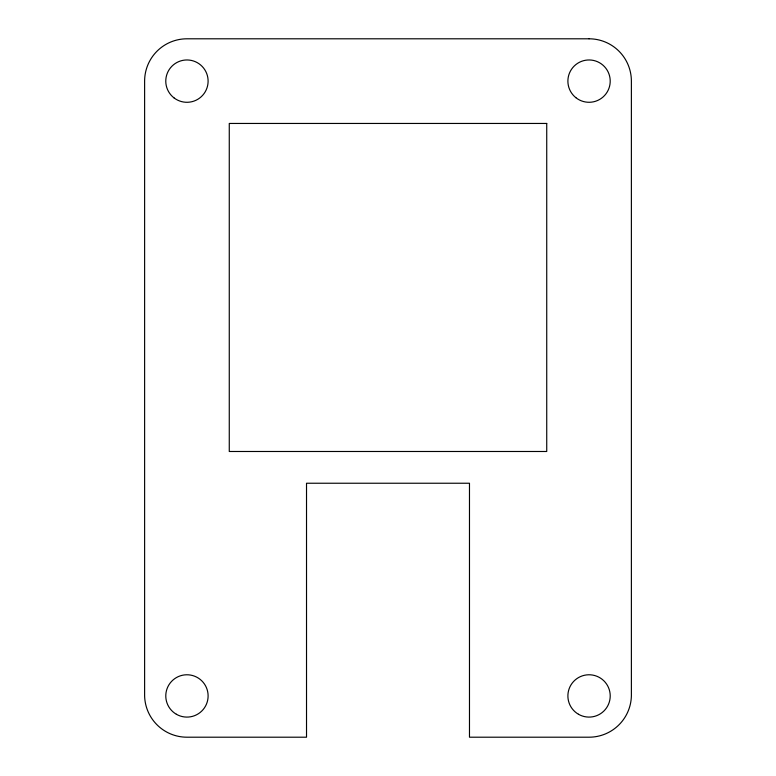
<?xml version="1.0" encoding="UTF-8"?>
<svg xmlns="http://www.w3.org/2000/svg" width="776" height="776" viewBox="0 0 776 776"><rect width="100%" height="100%" fill="white"/><g stroke="black" fill="none" stroke-linecap="round" stroke-linejoin="round"><path stroke-width="1.16" d="M589.052 38.8L186.948 38.8A42.331 42.331 0 0 0 144.617 81.131L144.617 695.927A42.34 42.34 0 0 0 186.948 737.2L306.52 737.2L306.52 483.235L469.48 483.235L469.48 737.2L589.052 737.2A42.34 42.34 0 0 0 631.383 695.927L631.383 81.131A42.331 42.331 0 0 0 589.052 38.8M546.731 123.452L229.269 123.452L229.269 451.486L546.731 451.486L546.731 123.452M176.365 714.26A21.165 21.165 0 0 0 208.114 695.927A21.165 21.165 0 0 0 176.365 677.603A21.165 21.165 0 0 0 176.365 714.26M174.008 97.883A21.165 21.165 0 0 0 207.919 83.953A21.165 21.165 0 0 0 178.907 61.547A21.165 21.165 0 0 0 174.008 97.883M575.889 97.698A21.165 21.165 0 0 0 609.985 84.235A21.165 21.165 0 0 0 581.282 61.44A21.165 21.165 0 0 0 575.889 97.698M578.469 714.26A21.165 21.165 0 0 0 610.217 695.927A21.165 21.165 0 0 0 578.469 677.603A21.165 21.165 0 0 0 578.469 714.26"/></g></svg>
